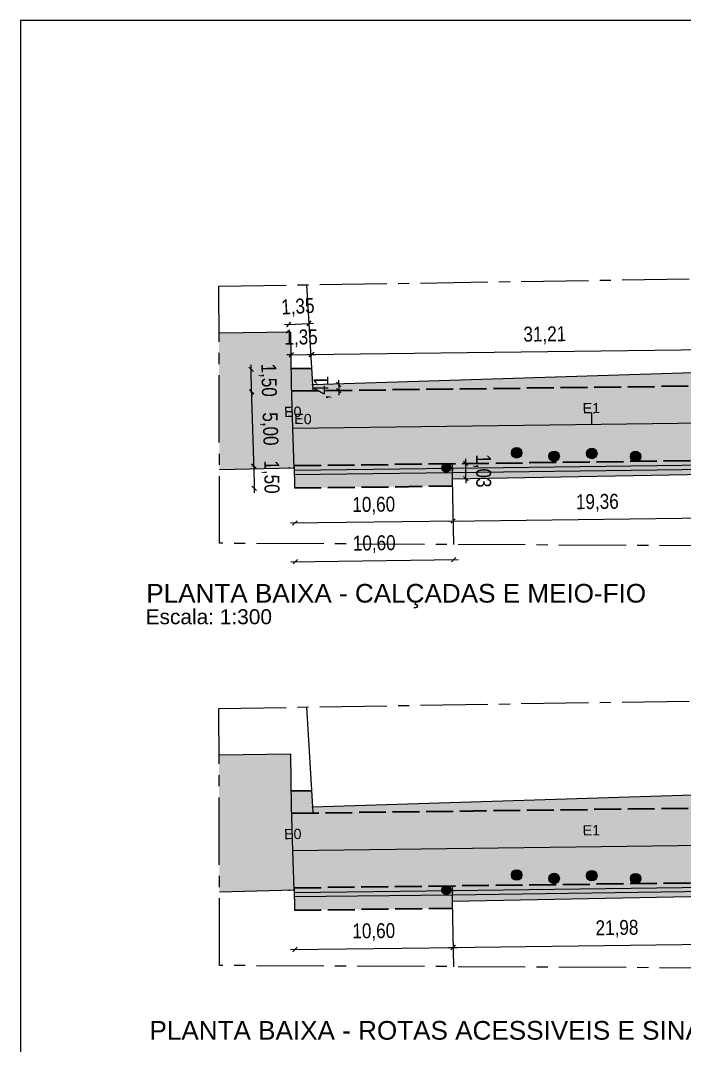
# Model space of a CAD drawing. Header units: feet. Extents: x 203667 to 205527, y 9204857 to 9205156.
# Drawn here: x 204153 to 204197.5, y 9205020.5 to 9205089.2 of the extents above; entities that cross this region are included whole.
import ezdxf

# ---------------------------------------------------------------- set-up
doc = ezdxf.new("R2010")
doc.units = ezdxf.units.FT
doc.header["$LTSCALE"] = 0.3
doc.header["$MEASUREMENT"] = 0
for name, pattern in [('ACAD_ISO02W100', [15, 12, -3]), ('CENTER2', [1.125, 0.75, -0.125, 0.125, -0.125]), ('CONTINUO', [0])]:
    doc.linetypes.add(name, pattern=pattern)
for name, color, linetype in [('_EIXO PROJETADO', 2, 'Continuous'), ('C-ROAD-CNTR-N', 92, 'Continuous'), ('Calçada Projetada', 20, 'Continuous'), ('cotas1', 7, 'Continuous'), ('Edificação Existente', 1, 'Continuous'), ('F-HZ-ESTACA', 98, 'Continuous'), ('L-tree', 102, 'Continuous'), ('MF', 7, 'CONTINUO'), ('Pavimento projetado', 51, 'Continuous'), ('Poste e Rede Elétrica', 6, 'Continuous')]:
    doc.layers.add(name, color=color, linetype=linetype)
for name, color, linetype, lineweight in [('Alvenaria de 1 Vez', 6, 'ACAD_ISO02W100', 35), ('Cotas Acessibilidade', 5, 'Continuous', 25), ('Cotas Calçadas', 7, 'Continuous', 25), ('EDIF', 7, 'Continuous', 0), ('MEIO FIO PROJETADO', 7, 'ACAD_ISO02W100', 35), ('PAVIMENTO', 251, 'Continuous', 9)]:
    doc.layers.add(name, color=color, linetype=linetype, lineweight=lineweight)
doc.styles.add('Arial', font='arial.ttf')
doc.styles.add('Roman', font='arial.ttf', dxfattribs={"height": 2})
doc.styles.add('TARCISIO', font='swissci.ttf')
doc.dimstyles.new('Cota Alvenaria', dxfattribs={"dimtxt": 1, "dimasz": 0.3, "dimexe": 1, "dimexo": 1, "dimgap": 0.5, "dimtad": 1, "dimzin": 4, "dimtxsty": 'TARCISIO', "dimblk": 'OBLIQUE', "dimcen": -2, "dimdle": 0.3, "dimse1": 1, "dimse2": 1, "dimclrd": 256, "dimclre": 256, "dimclrt": 6, "dimadec": 0, "dimazin": 0, "dimtfac": 1, "dimtix": 1, "dimtmove": 0, "dimatfit": 3, "dimldrblk": 'DOT', "dimfxl": 1, "dimlwd": -1, "dimlwe": -1, "dimarcsym": 0})
doc.dimstyles.new('Cota Calçadas', dxfattribs={"dimtxt": 1, "dimasz": 0.3, "dimexe": 1, "dimexo": 1, "dimgap": 0.5, "dimtad": 1, "dimzin": 4, "dimtxsty": 'TARCISIO', "dimblk": 'OBLIQUE', "dimcen": -2, "dimdle": 0.3, "dimse1": 1, "dimse2": 1, "dimclrd": 256, "dimclre": 256, "dimclrt": 256, "dimadec": 0, "dimazin": 0, "dimtfac": 1, "dimtix": 1, "dimtmove": 0, "dimatfit": 3, "dimldrblk": 'DOT', "dimfxl": 1, "dimlwd": -1, "dimlwe": -1, "dimarcsym": 0})
doc.dimstyles.new('Cota Piso Tatil', dxfattribs={"dimtxt": 1, "dimasz": 0.3, "dimexe": 1, "dimexo": 1, "dimgap": 0.5, "dimtad": 1, "dimzin": 4, "dimtxsty": 'TARCISIO', "dimblk": 'OBLIQUE', "dimcen": -2, "dimdle": 0.3, "dimse1": 1, "dimse2": 1, "dimclrd": 256, "dimclre": 256, "dimclrt": 5, "dimadec": 0, "dimazin": 0, "dimtfac": 1, "dimtix": 1, "dimtmove": 0, "dimatfit": 3, "dimldrblk": 'DOT', "dimfxl": 1, "dimlwd": -1, "dimlwe": -1, "dimarcsym": 0})

# ---------------------------------------------------------------- blocks, each defined once
blk = doc.blocks.new('_Oblique')
at = {"layer": 'cotas1', "color": 0, "lineweight": -2}
blk.add_line((-0.5, -0.5), (0.5, 0.5), dxfattribs=at)
blk = doc.blocks.new('*D201')
at = {"layer": 'Cotas Acessibilidade', "transparency": 16777216}
blk.add_line((204171.101, 9205026.958), (204182.297, 9205027.098), dxfattribs=at)
at = {"layer": 'Defpoints', "color": 0, "transparency": 16777216}
for p in [(204171.357, 9205030.476, 0), (204181.953, 9205030.608, 0), (204181.997, 9205027.094)]:
    blk.add_point(p, dxfattribs=at)
at = {"layer": 'Cotas Acessibilidade', "transparency": 16777216, "xscale": 0.3, "yscale": 0.3, "zscale": 0.3}
for p, rotation in [((204171.401, 9205026.961), 180.7169122060449), ((204181.997, 9205027.094), 0.7169122060448656)]:
    blk.add_blockref('_Oblique', p, dxfattribs=dict(at, rotation=rotation))
at = {"layer": 'Cotas Acessibilidade', "color": 5, "transparency": 16777216, "insert": (204176.685, 9205028.123), "char_height": 1, "attachment_point": 5, "rotation": 0.71691, "style": 'TARCISIO'}
blk.add_mtext('10,60', dxfattribs=at)
blk = doc.blocks.new('_Dot')
at = {"color": 0, "linetype": 'ByBlock', "lineweight": -2}
blk.add_line((-0.5, 0), (-1, 0), dxfattribs=at)
at = {"color": 0, "linetype": 'ByBlock', "const_width": 0.5}
blk.add_lwpolyline([(-0.25, 0, 1), (0.25, 0, 1)], format="xyb", close=True, dxfattribs=at)
blk = doc.blocks.new('*D202')
at = {"layer": 'Cotas Acessibilidade', "transparency": 16777216}
blk.add_line((204181.7, 9205027.09), (204204.276, 9205027.388), dxfattribs=at)
at = {"layer": 'Defpoints', "color": 0, "transparency": 16777216}
for p in [(204181.953, 9205030.608, 0), (204203.93, 9205030.898, 0), (204203.976, 9205027.384)]:
    blk.add_point(p, dxfattribs=at)
at = {"layer": 'Cotas Acessibilidade', "transparency": 16777216, "xscale": 0.3, "yscale": 0.3, "zscale": 0.3}
for p, rotation in [((204182, 9205027.094), 180.7557671660288), ((204203.976, 9205027.384), 0.755767166028767)]:
    blk.add_blockref('_Oblique', p, dxfattribs=dict(at, rotation=rotation))
at = {"layer": 'Cotas Acessibilidade', "color": 5, "transparency": 16777216, "insert": (204192.973, 9205028.335), "char_height": 1, "attachment_point": 5, "rotation": 0.75577, "style": 'TARCISIO'}
blk.add_mtext('21,98', dxfattribs=at)
blk = doc.blocks.new('*D259')
at = {"layer": 'Cotas Calçadas', "transparency": 16777216}
blk.add_line((204168.669, 9205058.988), (204168.496, 9205064.585), dxfattribs=at)
at = {"layer": 'Defpoints', "color": 0, "transparency": 16777216}
for p in [(204168.505, 9205064.285), (204171.196, 9205064.369), (204171.351, 9205059.371)]:
    blk.add_point(p, dxfattribs=at)
at = {"layer": 'Cotas Calçadas', "transparency": 16777216, "xscale": 0.3, "yscale": 0.3, "zscale": 0.3}
for p, rotation in [((204168.505, 9205064.285), 91.77359232903748), ((204168.66, 9205059.288), 271.7735923290375)]:
    blk.add_blockref('_Oblique', p, dxfattribs=dict(at, rotation=rotation))
at = {"layer": 'Cotas Calçadas', "transparency": 16777216, "insert": (204169.677, 9205061.82), "char_height": 1, "attachment_point": 5, "rotation": 271.77359, "style": 'TARCISIO'}
blk.add_mtext('5,00', dxfattribs=at)
blk = doc.blocks.new('*D260')
at = {"layer": 'Cotas Calçadas', "transparency": 16777216}
for p, q in [((204168.475, 9205065.817), (204168.47, 9205066.117)), ((204168.504, 9205064.317), (204168.475, 9205065.817)), ((204168.504, 9205064.317), (204168.51, 9205064.017))]:
    blk.add_line(p, q, dxfattribs=at)
at = {"layer": 'Defpoints', "color": 0, "transparency": 16777216}
for p in [(204168.475, 9205065.817), (204171.167, 9205065.869), (204171.196, 9205064.369)]:
    blk.add_point(p, dxfattribs=at)
at = {"layer": 'Cotas Calçadas', "transparency": 16777216, "xscale": 0.3, "yscale": 0.3, "zscale": 0.3}
for p, rotation in [((204168.475, 9205065.817), 271.1026363015435), ((204168.504, 9205064.317), 91.10263630154348)]:
    blk.add_blockref('_Oblique', p, dxfattribs=dict(at, rotation=rotation))
at = {"layer": 'Cotas Calçadas', "transparency": 16777216, "insert": (204169.585, 9205065.088), "char_height": 1, "attachment_point": 5, "rotation": 271.10264, "style": 'TARCISIO'}
blk.add_mtext('1,50', dxfattribs=at)
blk = doc.blocks.new('*D261')
at = {"layer": 'Cotas Calçadas', "transparency": 16777216}
for p, q in [((204171.156, 9205066.783), (204170.856, 9205066.78)), ((204171.156, 9205066.783), (204172.503, 9205066.8)), ((204172.503, 9205066.8), (204172.803, 9205066.804))]:
    blk.add_line(p, q, dxfattribs=at)
at = {"layer": 'Defpoints', "color": 0, "transparency": 16777216}
for p in [(204172.503, 9205066.8), (204171.167, 9205065.869), (204172.514, 9205065.886)]:
    blk.add_point(p, dxfattribs=at)
at = {"layer": 'Cotas Calçadas', "transparency": 16777216, "xscale": 0.3, "yscale": 0.3, "zscale": 0.3}
for p, rotation in [((204171.156, 9205066.783), 0.7169122404452377), ((204172.503, 9205066.8), 180.7169122404452)]:
    blk.add_blockref('_Oblique', p, dxfattribs=dict(at, rotation=rotation))
at = {"layer": 'Cotas Calçadas', "transparency": 16777216, "insert": (204171.816, 9205067.888), "char_height": 1, "attachment_point": 5, "rotation": 0.71691, "style": 'TARCISIO'}
blk.add_mtext('1,35', dxfattribs=at)
blk = doc.blocks.new('*D262')
at = {"layer": 'Cotas Calçadas', "transparency": 16777216}
for p, q in [((204174.339, 9205064.794), (204174.339, 9205065.094)), ((204174.339, 9205064.794), (204174.339, 9205064.386)), ((204174.339, 9205064.386), (204174.339, 9205064.086))]:
    blk.add_line(p, q, dxfattribs=at)
at = {"layer": 'Defpoints', "color": 0, "transparency": 16777216}
for p in [(204172.578, 9205064.794), (204172.578, 9205064.386), (204174.339, 9205064.386)]:
    blk.add_point(p, dxfattribs=at)
at = {"layer": 'Cotas Calçadas', "transparency": 16777216, "xscale": 0.3, "yscale": 0.3, "zscale": 0.3}
for p, rotation in [((204174.339, 9205064.794), 270), ((204174.339, 9205064.386), 90)]:
    blk.add_blockref('_Oblique', p, dxfattribs=dict(at, rotation=rotation))
at = {"layer": 'Cotas Calçadas', "transparency": 16777216, "insert": (204173.244, 9205064.59), "char_height": 1, "attachment_point": 5, "rotation": 90, "style": 'TARCISIO'}
blk.add_mtext(',41', dxfattribs=at)
blk = doc.blocks.new('*D147')
at = {"layer": 'Cotas Calçadas', "transparency": 16777216}
blk.add_line((204172.247, 9205066.797), (204204.06, 9205067.196), dxfattribs=at)
at = {"layer": 'Defpoints', "color": 0, "transparency": 16777216}
for p in [(204203.76, 9205067.192), (204203.79, 9205064.777), (204172.578, 9205064.386)]:
    blk.add_point(p, dxfattribs=at)
at = {"layer": 'Cotas Calçadas', "transparency": 16777216, "xscale": 0.3, "yscale": 0.3, "zscale": 0.3}
for p, rotation in [((204172.547, 9205066.801), 180.7184067613949), ((204203.76, 9205067.192), 0.7184067613949453)]:
    blk.add_blockref('_Oblique', p, dxfattribs=dict(at, rotation=rotation))
at = {"layer": 'Cotas Calçadas', "transparency": 16777216, "insert": (204188.14, 9205068.092), "char_height": 1, "attachment_point": 5, "rotation": 0.71841, "style": 'TARCISIO'}
blk.add_mtext('31,21', dxfattribs=at)
blk = doc.blocks.new('*D267')
at = {"layer": 'Cotas Calçadas', "transparency": 16777216}
for p, q in [((204168.66, 9205059.341), (204168.657, 9205059.641)), ((204168.66, 9205059.341), (204168.677, 9205057.841)), ((204168.677, 9205057.841), (204168.68, 9205057.541))]:
    blk.add_line(p, q, dxfattribs=at)
at = {"layer": 'Defpoints', "color": 0, "transparency": 16777216}
for p in [(204171.351, 9205059.371), (204168.677, 9205057.841), (204171.368, 9205057.871)]:
    blk.add_point(p, dxfattribs=at)
at = {"layer": 'Cotas Calçadas', "transparency": 16777216, "xscale": 0.3, "yscale": 0.3, "zscale": 0.3}
for p, rotation in [((204168.66, 9205059.341), 270.6393336849084), ((204168.677, 9205057.841), 90.63933368490844)]:
    blk.add_blockref('_Oblique', p, dxfattribs=dict(at, rotation=rotation))
at = {"layer": 'Cotas Calçadas', "transparency": 16777216, "insert": (204169.764, 9205058.603), "char_height": 1, "attachment_point": 5, "rotation": 270.63933, "style": 'TARCISIO'}
blk.add_mtext('1,50', dxfattribs=at)
blk = doc.blocks.new('*D268')
at = {"layer": 'Cotas Calçadas', "transparency": 16777216}
blk.add_line((204182.294, 9205055.656), (204171.099, 9205055.515), dxfattribs=at)
at = {"layer": 'Defpoints', "color": 0, "transparency": 16777216}
for p in [(204171.351, 9205059.371), (204181.946, 9205059.504), (204171.399, 9205055.519)]:
    blk.add_point(p, dxfattribs=at)
at = {"layer": 'Cotas Calçadas', "transparency": 16777216, "xscale": 0.3, "yscale": 0.3, "zscale": 0.3}
for p, rotation in [((204171.399, 9205055.519), 180.7169122871381), ((204181.994, 9205055.652), 0.7169122871381273)]:
    blk.add_blockref('_Oblique', p, dxfattribs=dict(at, rotation=rotation))
at = {"layer": 'Cotas Calçadas', "transparency": 16777216, "insert": (204176.683, 9205056.681), "char_height": 1, "attachment_point": 5, "rotation": 0.71691, "style": 'TARCISIO'}
blk.add_mtext('10,60', dxfattribs=at)
blk = doc.blocks.new('*D269')
at = {"layer": 'Cotas Calçadas', "transparency": 16777216}
for p, q in [((204182.843, 9205059.515), (204182.839, 9205059.815)), ((204182.856, 9205058.485), (204182.843, 9205059.515)), ((204182.856, 9205058.485), (204182.86, 9205058.185))]:
    blk.add_line(p, q, dxfattribs=at)
at = {"layer": 'Defpoints', "color": 0, "transparency": 16777216}
for p in [(204181.946, 9205059.504), (204182.843, 9205059.515), (204181.958, 9205058.474)]:
    blk.add_point(p, dxfattribs=at)
at = {"layer": 'Cotas Calçadas', "transparency": 16777216, "xscale": 0.3, "yscale": 0.3, "zscale": 0.3}
for p, rotation in [((204182.843, 9205059.515), 270.7169122871682), ((204182.856, 9205058.485), 90.71691228716823)]:
    blk.add_blockref('_Oblique', p, dxfattribs=dict(at, rotation=rotation))
at = {"layer": 'Cotas Calçadas', "transparency": 16777216, "insert": (204183.945, 9205059.014), "char_height": 1, "attachment_point": 5, "rotation": 270.71691, "style": 'TARCISIO'}
blk.add_mtext('1,03', dxfattribs=at)
blk = doc.blocks.new('*D271')
at = {"layer": 'Cotas Calçadas', "transparency": 16777216}
blk.add_line((204181.694, 9205055.648), (204201.65, 9205055.898), dxfattribs=at)
at = {"layer": 'Defpoints', "color": 0, "transparency": 16777216}
for p in [(204181.946, 9205059.504), (204201.302, 9205059.746), (204201.35, 9205055.894)]:
    blk.add_point(p, dxfattribs=at)
at = {"layer": 'Cotas Calçadas', "transparency": 16777216, "xscale": 0.3, "yscale": 0.3, "zscale": 0.3}
for p, rotation in [((204201.35, 9205055.894), 0.7169122603928736), ((204181.994, 9205055.652), 180.7169122603929)]:
    blk.add_blockref('_Oblique', p, dxfattribs=dict(at, rotation=rotation))
at = {"layer": 'Cotas Calçadas', "transparency": 16777216, "insert": (204191.658, 9205056.869), "char_height": 1, "attachment_point": 5, "rotation": 0.71691, "style": 'TARCISIO'}
blk.add_mtext('19,36', dxfattribs=at)
blk = doc.blocks.new('*D252')
at = {"layer": 'Cotas Calçadas', "transparency": 16777216}
blk.add_line((204171.13, 9205052.932), (204182.329, 9205053.072), dxfattribs=at)
at = {"layer": 'Defpoints', "color": 0, "transparency": 16777216}
for p in [(204181.967, 9205058.004), (204171.368, 9205057.871), (204182.029, 9205053.069)]:
    blk.add_point(p, dxfattribs=at)
at = {"layer": 'Cotas Calçadas', "transparency": 16777216, "xscale": 0.3, "yscale": 0.3, "zscale": 0.3}
for p, rotation in [((204171.43, 9205052.936), 180.7169122841296), ((204182.029, 9205053.069), 0.7169122841296329)]:
    blk.add_blockref('_Oblique', p, dxfattribs=dict(at, rotation=rotation))
at = {"layer": 'Cotas Calçadas', "color": 6, "transparency": 16777216, "insert": (204176.716, 9205054.097), "char_height": 1, "attachment_point": 5, "rotation": 0.71691, "style": 'TARCISIO'}
blk.add_mtext('10,60', dxfattribs=at)
blk = doc.blocks.new('*D298')
at = {"layer": 'Cotas Calçadas', "transparency": 16777216}
for p, q in [((204170.996, 9205068.816), (204172.339, 9205068.894)), ((204172.339, 9205068.894), (204172.638, 9205068.911)), ((204170.996, 9205068.816), (204170.696, 9205068.798))]:
    blk.add_line(p, q, dxfattribs=at)
at = {"layer": 'Defpoints', "color": 0, "transparency": 16777216}
for p in [(204172.339, 9205068.894), (204171.167, 9205065.869), (204172.51, 9205065.948)]:
    blk.add_point(p, dxfattribs=at)
at = {"layer": 'Cotas Calçadas', "transparency": 16777216, "xscale": 0.3, "yscale": 0.3, "zscale": 0.3}
for p, rotation in [((204170.996, 9205068.816), 3.335785134516466), ((204172.339, 9205068.894), 183.3357851345165)]:
    blk.add_blockref('_Oblique', p, dxfattribs=dict(at, rotation=rotation))
at = {"layer": 'Cotas Calçadas', "color": 6, "transparency": 16777216, "insert": (204171.603, 9205069.949), "char_height": 1, "attachment_point": 5, "rotation": 3.33579, "style": 'TARCISIO'}
blk.add_mtext('1,35', dxfattribs=at)

msp = doc.modelspace()

# ---------------------------------------------------------------- hatches: boundary and pattern name
at = {"layer": 'Calçada Projetada'}
h = msp.add_hatch(color=256, dxfattribs=at)
h.dxf.hatch_style = 1
h.paths.add_polyline_path([(204172.514, 9205065.886), (204171.167, 9205065.869), (204171.182, 9205064.814), (204171.196, 9205064.369), (204172.601, 9205064.386), (204172.578, 9205064.794)])
h = msp.add_hatch(color=256, dxfattribs=at)
h.dxf.hatch_style = 1
h.paths.add_polyline_path([(204203.79, 9205064.777), (204203.73, 9205065.771), (204172.578, 9205064.794), (204172.601, 9205064.387)])
h = msp.add_hatch(color=256, dxfattribs=at)
h.dxf.hatch_style = 1
h.paths.add_polyline_path([(204171.351, 9205059.371), (204171.356, 9205059.226), (204171.351, 9205059.226), (204171.368, 9205057.871), (204181.967, 9205058.004), (204181.958, 9205058.474), (204181.946, 9205059.504)])
h = msp.add_hatch(color=256, dxfattribs=at)
h.dxf.hatch_style = 1
h.paths.add_polyline_path([(204201.313, 9205058.843), (204201.302, 9205059.746), (204194.354, 9205059.659, -0.084425), (204194.24, 9205059.632, -0.108658), (204194.091, 9205059.656), (204181.946, 9205059.504), (204181.958, 9205058.474)])
h = msp.add_hatch(color=256, dxfattribs=at)
h.dxf.hatch_style = 1
h.paths.add_polyline_path([(204172.514, 9205037.611), (204171.167, 9205037.594), (204171.182, 9205036.539), (204171.196, 9205036.093), (204172.601, 9205036.111), (204172.578, 9205036.519)])
h = msp.add_hatch(color=256, dxfattribs=at)
h.dxf.hatch_style = 1
h.paths.add_polyline_path([(204203.79, 9205036.502), (204203.73, 9205037.495), (204172.578, 9205036.519), (204172.601, 9205036.112)])
h = msp.add_hatch(color=256, dxfattribs=at)
h.dxf.hatch_style = 1
h.paths.add_polyline_path([(204171.351, 9205031.096), (204171.356, 9205030.95), (204171.351, 9205030.95), (204171.368, 9205029.596), (204181.967, 9205029.728), (204181.958, 9205030.199), (204181.946, 9205031.228)])
h = msp.add_hatch(color=256, dxfattribs=at)
h.dxf.hatch_style = 1
h.paths.add_polyline_path([(204201.313, 9205030.568), (204201.302, 9205031.471), (204194.354, 9205031.384, -0.084425), (204194.24, 9205031.357, -0.108658), (204194.091, 9205031.38), (204181.946, 9205031.228), (204181.958, 9205030.199)])
at = {"layer": 'L-tree', "linetype": 'Continuous'}
h = msp.add_hatch(color=256, dxfattribs=at)
h.dxf.hatch_style = 1
h.paths.add_polyline_path([(204186.233, 9205060.575, 1), (204186.275, 9205059.873, 1)])
h = msp.add_hatch(color=256, dxfattribs=at)
h.dxf.hatch_style = 1
h.paths.add_polyline_path([(204188.743, 9205060.343, 1), (204188.786, 9205059.642, 1)])
h = msp.add_hatch(color=256, dxfattribs=at)
h.dxf.hatch_style = 1
h.paths.add_polyline_path([(204191.267, 9205060.529, 1), (204191.309, 9205059.827, 1)])
h = msp.add_hatch(color=256, dxfattribs=at)
h.dxf.hatch_style = 1
h.paths.add_polyline_path([(204194.197, 9205060.334, 1), (204194.24, 9205059.632, 1)])
h = msp.add_hatch(color=256, dxfattribs=at)
h.dxf.hatch_style = 1
h.paths.add_polyline_path([(204186.233, 9205032.3, 1), (204186.275, 9205031.598, 1)])
h = msp.add_hatch(color=256, dxfattribs=at)
h.dxf.hatch_style = 1
h.paths.add_polyline_path([(204188.743, 9205032.068, 1), (204188.786, 9205031.366, 1)])
h = msp.add_hatch(color=256, dxfattribs=at)
h.dxf.hatch_style = 1
h.paths.add_polyline_path([(204191.267, 9205032.253, 1), (204191.309, 9205031.552, 1)])
h = msp.add_hatch(color=256, dxfattribs=at)
h.dxf.hatch_style = 1
h.paths.add_polyline_path([(204194.197, 9205032.058, 1), (204194.24, 9205031.357, 1)])
at = {"layer": 'PAVIMENTO', "lineweight": 20}
h = msp.add_hatch(color=9, dxfattribs=at)
h.dxf.hatch_style = 1
h.paths.add_polyline_path([(204166.324, 9205068.241), (204166.344, 9205059.101), (204171.356, 9205059.226), (204171.274, 9205061.87), (204171.182, 9205064.814), (204171.157, 9205066.562), (204171.133, 9205068.31)])
h = msp.add_hatch(color=9, dxfattribs=at)
h.dxf.hatch_style = 1
h.paths.add_polyline_path([(204171.182, 9205036.539), (204171.157, 9205038.287), (204171.133, 9205040.035), (204166.324, 9205039.966), (204166.344, 9205030.825), (204171.356, 9205030.95), (204171.274, 9205033.595)])
at = {"layer": 'Pavimento projetado', "lineweight": 20}
h = msp.add_hatch(color=256, dxfattribs=at)
h.dxf.hatch_style = 1
h.paths.add_polyline_path([(204205.426, 9205059.797), (204226.853, 9205059.937), (204227.086, 9205059.928), (204227.047, 9205065.933), (204203.788, 9205064.777), (204171.194, 9205064.369), (204171.272, 9205061.87), (204171.349, 9205059.371)])
h = msp.add_hatch(color=256, dxfattribs=at)
h.dxf.hatch_style = 1
h.paths.add_polyline_path([(204205.426, 9205031.522), (204226.853, 9205031.661), (204227.086, 9205031.653), (204227.047, 9205037.658), (204203.788, 9205036.502), (204171.194, 9205036.093), (204171.272, 9205033.595), (204171.349, 9205031.096)])
at = {"layer": 'Poste e Rede Elétrica', "linetype": 'ByBlock'}
h = msp.add_hatch(color=256, dxfattribs=at)
h.dxf.hatch_style = 1
h.paths.add_polyline_path([(204181.52, 9205059.522, 1), (204181.556, 9205058.921, 1)])
h = msp.add_hatch(color=256, dxfattribs=at)
h.dxf.hatch_style = 1
h.paths.add_polyline_path([(204181.52, 9205031.247, 1), (204181.556, 9205030.646, 1)])

# ---------------------------------------------------------------- linework, layer by layer
at = {"layer": '_EIXO PROJETADO', "linetype": 'CENTER2', "ltscale": 20}
for points in [[(204356.919, 9205053.136), (204318.7, 9205053.459), (204298.898, 9205052.685), (204275.91, 9205052.883), (204241.175, 9205051.553), (204227.33, 9205053.844), (204166.355, 9205054.164), (204166.317, 9205071.382), (204227.391, 9205072.34), (204312.137, 9205072.006), (204355.263, 9205073.198), (204356.919, 9205053.136)], [(204356.919, 9205024.86), (204318.7, 9205025.183), (204298.898, 9205024.41), (204275.91, 9205024.607), (204241.175, 9205023.278), (204227.33, 9205025.569), (204166.355, 9205025.889), (204166.317, 9205043.106), (204227.391, 9205044.065), (204312.137, 9205043.731), (204355.263, 9205044.922), (204356.919, 9205024.86)]]:
    msp.add_lwpolyline(points, dxfattribs=at)
at = {"layer": 'Alvenaria de 1 Vez', "ltscale": 0.5}
for p, q in [((204171.167, 9205065.869), (204172.514, 9205065.886)), ((204171.368, 9205057.871), (204181.967, 9205058.004)), ((204171.167, 9205037.594), (204172.514, 9205037.611)), ((204171.368, 9205029.596), (204181.967, 9205029.728))]:
    msp.add_line(p, q, dxfattribs=at)
at = {"layer": 'C-ROAD-CNTR-N', "color": 98, "linetype": 'Continuous', "lineweight": -3, "flags": 128}
for points in [[(204171.274, 9205061.87), (204203.941, 9205062.291), (204226.924, 9205062.936), (204254.862, 9205061.932), (204306.412, 9205061.661), (204315.891, 9205061.649, 0.001872), (204315.902, 9205061.649), (204352.134, 9205061.87)], [(204171.274, 9205033.595), (204203.941, 9205034.016), (204226.924, 9205034.661), (204254.862, 9205033.656), (204306.412, 9205033.386), (204315.891, 9205033.373, 0.001872), (204315.902, 9205033.373), (204352.134, 9205033.595)]]:
    msp.add_lwpolyline(points, format="xyb", dxfattribs=at)
at = {"layer": 'Calçada Projetada'}
for p, q in [((204172.578, 9205064.794), (204172.601, 9205064.387)), ((204171.348, 9205059.413), (204171.368, 9205057.871)), ((204181.958, 9205058.474), (204181.946, 9205059.504)), ((204172.578, 9205036.519), (204172.601, 9205036.112)), ((204171.348, 9205031.138), (204171.368, 9205029.596)), ((204181.958, 9205030.199), (204181.946, 9205031.228))]:
    msp.add_line(p, q, dxfattribs=at)
at = {"layer": 'Cotas Acessibilidade', "color": 5}
for p, q in [((204203.927, 9205059.454, 0), (204181.95, 9205059.164, 0)), ((204181.95, 9205059.164, 0), (204171.353, 9205059.031, 0)), ((204181.953, 9205058.884, 0), (204171.357, 9205058.751, 0)), ((204181.95, 9205059.164, 0), (204181.952, 9205059.024, 0)), ((204181.953, 9205058.884, 0), (204181.952, 9205059.024, 0)), ((204203.93, 9205059.174, 0), (204181.953, 9205058.884, 0)), ((204203.927, 9205031.178, 0), (204181.95, 9205030.888, 0)), ((204181.95, 9205030.888, 0), (204171.353, 9205030.756, 0)), ((204181.953, 9205030.608, 0), (204171.357, 9205030.476, 0)), ((204181.95, 9205030.888, 0), (204181.952, 9205030.748, 0)), ((204181.953, 9205030.608, 0), (204181.952, 9205030.748, 0)), ((204203.93, 9205030.898, 0), (204181.953, 9205030.608, 0))]:
    msp.add_line(p, q, dxfattribs=at)
at = {"layer": 'Cotas Calçadas'}
for p, q in [((204171.182, 9205064.814), (204171.133, 9205068.31)), ((204191.262, 9205062.875), (204191.272, 9205062.128)), ((204171.182, 9205036.539), (204171.133, 9205040.035))]:
    msp.add_line(p, q, dxfattribs=at)
msp.add_lwpolyline([(204365.72, 9205089.176), (204153.025, 9205089.176), (204153.025, 9204883.252), (204365.72, 9204883.252)], close=True, dxfattribs=at)
at = {"layer": 'EDIF'}
for p in [(204172.578, 9205064.794), (204181.958, 9205058.474), (204172.578, 9205036.519), (204181.958, 9205030.199)]:
    msp.add_point(p, dxfattribs=at)
at = {"layer": 'Edificação Existente', "color": 1}
for points in [[(204172.188, 9205071.474), (204172.578, 9205064.794), (204203.73, 9205065.771), (204203.365, 9205071.963)], [(204172.188, 9205071.474), (204172.578, 9205064.794), (204203.73, 9205065.771), (204203.365, 9205071.963)], [(204182.042, 9205054.082), (204181.958, 9205058.474), (204201.313, 9205058.843), (204201.406, 9205053.98)], [(204172.188, 9205043.199), (204172.578, 9205036.519), (204203.73, 9205037.495), (204203.365, 9205043.688)], [(204172.188, 9205043.199), (204172.578, 9205036.519), (204203.73, 9205037.495), (204203.365, 9205043.688)], [(204182.042, 9205025.806), (204181.958, 9205030.199), (204201.313, 9205030.568), (204201.406, 9205025.705)]]:
    msp.add_lwpolyline(points, dxfattribs=at)
at = {"layer": 'L-tree', "linetype": 'Continuous'}
for centre in [(204186.254, 9205060.224), (204188.765, 9205059.992), (204191.288, 9205060.178), (204194.218, 9205059.983), (204186.254, 9205031.949), (204188.765, 9205031.717), (204191.288, 9205031.903), (204194.218, 9205031.708)]:
    msp.add_circle(centre, 0.351, dxfattribs=at)
at = {"layer": 'MEIO FIO PROJETADO', "ltscale": 0.5}
for p, q in [((204171.196, 9205064.369), (204203.79, 9205064.777)), ((204171.351, 9205059.371), (204204.093, 9205059.781)), ((204171.196, 9205036.093), (204203.79, 9205036.502)), ((204171.351, 9205031.096), (204204.093, 9205031.505))]:
    msp.add_line(p, q, dxfattribs=at)
at = {"layer": 'MF'}
for p in [(204171.274, 9205061.87), (204171.018, 9205059.215), (204171.274, 9205033.595), (204171.018, 9205030.94)]:
    msp.add_point(p, dxfattribs=at)
at = {"layer": 'PAVIMENTO', "color": 9, "lineweight": 20}
for points in [[(204166.344, 9205059.101), (204171.356, 9205059.226), (204171.274, 9205061.87), (204171.182, 9205064.814), (204171.157, 9205066.562), (204171.133, 9205068.31), (204166.324, 9205068.241)], [(204166.344, 9205030.825), (204171.356, 9205030.95), (204171.274, 9205033.595), (204171.182, 9205036.539), (204171.157, 9205038.287), (204171.133, 9205040.035), (204166.324, 9205039.966)]]:
    msp.add_lwpolyline(points, dxfattribs=at)
at = {"layer": 'Poste e Rede Elétrica', "linetype": 'ByBlock'}
for centre in [(204181.538, 9205059.222), (204181.538, 9205030.946)]:
    msp.add_circle(centre, 0.301, dxfattribs=at)

# ---------------------------------------------------------------- texts
at = {"linetype": 'Continuous', "style": 'Roman'}
for s, height, p in [('PLANTA BAIXA - CALÇADAS E MEIO-FIO', 1.25, (204161.449, 9205050.191)), ('Escala: 1:300', 1, (204161.404, 9205048.745)), ('PLANTA BAIXA - ROTAS ACESSIVEIS E SINALIZAÇÃO', 1.25, (204161.663, 9205020.918))]:
    msp.add_text(s, height=height, dxfattribs=at).set_placement(p)
at = {"layer": 'F-HZ-ESTACA', "color": 98, "linetype": 'Continuous', "lineweight": -3, "char_height": 0.6858, "attachment_point": 8, "style": 'Arial'}
for s, insert, rotation in [('{\\fArial|b0|i0|c0|p2;E1}', (204191.262, 9205062.875), 0.73818), ('{\\fArial|b0|i0|c0|p2;E0}', (204171.264, 9205062.618), 0.73818), ('{\\fArial|b0|i0|c0|p2;E0}', (204171.934, 9205062.139), 358.60986), ('{\\fArial|b0|i0|c0|p2;E1}', (204191.262, 9205034.6), 0.73818), ('{\\fArial|b0|i0|c0|p2;E0}', (204171.264, 9205034.342), 0.73818)]:
    msp.add_mtext(s, dxfattribs=dict(at, insert=insert, rotation=rotation))

# ---------------------------------------------------------------- dimensions: what is measured, and where the dimension line sits
at = {"layer": 'Cotas Acessibilidade'}
for p1, p2, picture, middle in [((204171.357, 9205030.476, 0), (204181.953, 9205030.608, 0), '*D201', (204176.685, 9205028.123)), ((204181.953, 9205030.608, 0), (204203.93, 9205030.898, 0), '*D202', (204192.973, 9205028.335))]:
    dim = msp.add_aligned_dim(p1=p1, p2=p2, distance=-3.515, dimstyle='Cota Piso Tatil', dxfattribs=at)
    dim.commit()
    dim.dimension.update_dxf_attribs({"geometry": picture, "text_midpoint": middle})
at = {"layer": 'Cotas Calçadas'}
for p1, p2, distance, dimstyle, picture, middle in [((204171.167, 9205065.869), (204172.51, 9205065.948), 2.951, 'Cota Alvenaria', '*D298', (204171.603, 9205069.949)), ((204171.167, 9205065.869), (204172.514, 9205065.886), 0.914, 'Cota Calçadas', '*D261', (204171.816, 9205067.888)), ((204172.578, 9205064.386), (204203.79, 9205064.777), 2.415, 'Cota Calçadas', '*D147', (204188.14, 9205068.092)), ((204171.196, 9205064.369), (204171.167, 9205065.869), 2.693, 'Cota Calçadas', '*D260', (204169.585, 9205065.088)), ((204172.578, 9205064.794), (204172.578, 9205064.386), 1.761, 'Cota Calçadas', '*D262', (204173.244, 9205064.59)), ((204171.351, 9205059.371), (204171.196, 9205064.369), 2.693, 'Cota Calçadas', '*D259', (204169.677, 9205061.82)), ((204181.958, 9205058.474), (204181.946, 9205059.504), -0.898, 'Cota Calçadas', '*D269', (204183.945, 9205059.014)), ((204171.351, 9205059.371), (204171.368, 9205057.871), -2.691, 'Cota Calçadas', '*D267', (204169.764, 9205058.603)), ((204181.946, 9205059.504), (204171.351, 9205059.371), 3.852, 'Cota Calçadas', '*D268', (204176.683, 9205056.681)), ((204181.946, 9205059.504), (204201.302, 9205059.746), -3.852, 'Cota Calçadas', '*D271', (204191.658, 9205056.869)), ((204171.368, 9205057.871), (204181.967, 9205058.004), -4.935, 'Cota Alvenaria', '*D252', (204176.716, 9205054.097))]:
    dim = msp.add_aligned_dim(p1=p1, p2=p2, distance=distance, dimstyle=dimstyle, dxfattribs=at)
    dim.commit()
    dim.dimension.update_dxf_attribs({"geometry": picture, "text_midpoint": middle})

doc.saveas('drawing.dxf')
